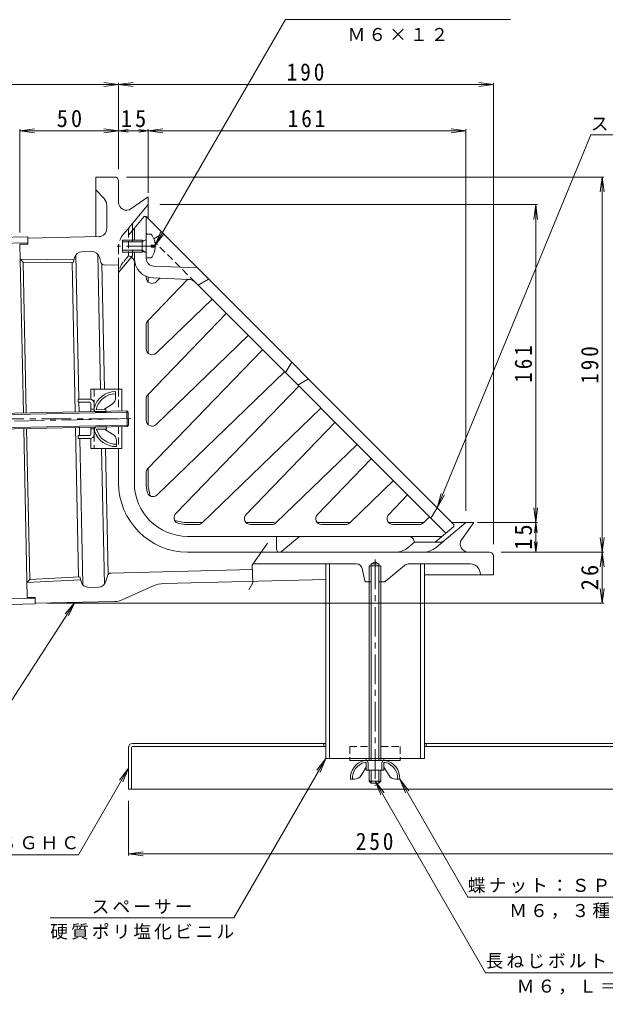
# Model space of a CAD drawing. Units: millimetres, scale not verified. Extents: x -790 to 782, y -582 to 568.
# Drawn here: x -568 to -270.9, y -458.5 to 35.3 of the extents above; entities that cross this region are included whole.
import ezdxf

# ---------------------------------------------------------------- set-up
doc = ezdxf.new("R2010")
doc.units = ezdxf.units.MM
doc.header["$LTSCALE"] = 3
doc.linetypes.add('CHAIN1', pattern=[8, 5, -1, 1, -1])
doc.linetypes.add('DASHED1', pattern=[1.8, 1.2, -0.6])
for name, color, linetype, lineweight in [('3-0', 4, 'Continuous', 9), ('3-2', 6, 'Continuous', 9), ('3-3', 4, 'Continuous', 9), ('3-4', 7, 'Continuous', 9), ('3-5', 7, 'Continuous', 9), ('3-6', 6, 'Continuous', 9), ('3-A', 2, 'Continuous', 9), ('3-B', 3, 'Continuous', 9), ('3-D', 7, 'Continuous', 9)]:
    doc.layers.add(name, color=color, linetype=linetype, lineweight=lineweight)
doc.styles.add('ＭＳ ゴシック', font='')
doc.styles.get('ＭＳ ゴシック').set_extended_font_data('MS Gothic')

msp = doc.modelspace()

# ---------------------------------------------------------------- linework, layer by layer
at = {"layer": '3-0'}
for p, q in [((-519.739, -44.444), (-529.239, -44.444)), ((-529.239, -74.683), (-529.239, -44.444)), ((-517.739, -57.263), (-517.739, -46.444)), ((-525.082, -55.401), (-529.239, -50.944)), ((-523.739, -70.651), (-523.739, -58.811)), ((-511.445, -60.54), (-502.739, -54.444)), ((-510.739, -67.978), (-502.739, -58.444)), ((-502.739, -65.444), (-502.739, -54.444)), ((-510.739, -77.314), (-510.739, -67.978)), ((-567.739, -78.467), (-565.998, -163.949)), ((-527.657, -74.65), (-563.801, -75.386)), ((-537.84, -156.967), (-539.33, -83.829)), ((-531.378, -82.228), (-536.286, -82.328)), ((-526.94, -151.967), (-528.333, -83.54)), ((-510.739, -84.444), (-510.739, -81.574)), ((-567.584, -86.051), (-540.328, -86.347)), ((-566.075, -87.545), (-567.584, -86.051)), ((-566.075, -87.545), (-540.689, -87.821)), ((-566.075, -87.545), (-564.52, -163.919)), ((-539.709, -163.414), (-541.249, -87.815)), ((-540.689, -87.821), (-540.09, -85.375)), ((-526.663, -87.682), (-527.473, -85.05)), ((-524.939, -151.967), (-526.233, -88.437)), ((-510.739, -84.444), (-517.739, -92.786)), ((-524.711, -89.093), (-517.739, -88.951)), ((-517.739, -88.951), (-517.739, -151.967)), ((-502.739, -97.57), (-502.739, -95.134)), ((-502.739, -133.709), (-502.739, -117.108)), ((-502.739, -169.847), (-502.739, -154.694)), ((-537.71, -163.373), (-537.808, -158.567)), ((-565.835, -171.948), (-564.094, -257.43)), ((-564.357, -171.918), (-562.802, -248.292)), ((-538.007, -247.011), (-539.546, -171.412)), ((-537.465, -175.367), (-537.547, -171.372)), ((-535.927, -250.916), (-537.433, -176.967)), ((-524.928, -250.757), (-526.329, -181.967)), ((-523.029, -245.773), (-524.328, -181.967)), ((-517.739, -181.967), (-517.739, -199.444)), ((-502.739, -199.444), (-502.739, -191.954)), ((-475.248, -219.444), (-482.739, -219.444)), ((-439.115, -219.444), (-453.142, -219.444)), ((-417.004, -219.444), (-400.403, -219.444)), ((-380.865, -219.444), (-362.98, -219.444)), ((-356.827, -232.104), (-341.739, -219.444)), ((-348.739, -219.444), (-337.739, -219.444)), ((-343.835, -228.15), (-337.739, -219.444)), ((-437.615, -226.444), (-437.615, -232.978)), ((-426.081, -226.444), (-435.206, -234.101)), ((-367.739, -229.444), (-370.909, -232.104)), ((-354.748, -229.444), (-367.739, -229.444)), ((-329.739, -234.444), (-482.739, -234.444)), ((-327.739, -236.444), (-327.739, -245.944)), ((-397.145, -240.444), (-449.588, -240.444)), ((-389.739, -240.444), (-385.739, -240.444)), ((-385.739, -240.444), (-387.739, -239.289)), ((-385.739, -241.444), (-385.739, -240.444)), ((-382.599, -249.327), (-372.85, -241.145)), ((-339.412, -240.444), (-370.921, -240.444)), ((-524.13, -249.214), (-523.425, -246.542)), ((-449.98, -243.214), (-521.543, -245.053)), ((-392.826, -249.052), (-394.217, -242.793)), ((-362.739, -245.944), (-327.739, -245.944)), ((-334.492, -244.549), (-334.239, -245.944)), ((-564.249, -249.847), (-562.802, -248.292)), ((-564.249, -249.847), (-537.027, -248.441)), ((-562.802, -248.292), (-537.448, -246.982)), ((-537.448, -246.982), (-536.75, -249.402)), ((-500.502, -251.693), (-515.871, -258.642)), ((-412.739, -248.259), (-494.707, -250.366)), ((-392.338, -249.444), (-389.739, -249.444)), ((-385.739, -249.444), (-382.921, -249.444)), ((-527.916, -252.192), (-532.825, -252.292)), ((-564.094, -257.43), (-560.095, -257.349)), ((-560.034, -260.348), (-560.095, -257.349)), ((-519.788, -259.528), (-560.034, -260.348))]:
    msp.add_line(p, q, dxfattribs=at)
at = {"layer": '3-0', "linetype": 'DASHED1'}
for p, q in [((-515.399, -73.532), (-510.739, -67.978)), ((-512.739, -71.453), (-512.739, -84.444)), ((-517.739, -79.96), (-517.739, -88.951)), ((-512.739, -84.444), (-515.399, -87.614))]:
    msp.add_line(p, q, dxfattribs=at)
at = {"layer": '3-0', "linetype": 'CHAIN1'}
for p, q in [((-498.708, -79.444), (-518.529, -79.444)), ((-738.436, -171.462), (-511.45, -166.839)), ((-517.739, -166.967), (-582.752, -166.967)), ((-387.739, -238.26), (-387.739, -352.763))]:
    msp.add_line(p, q, dxfattribs=at)
at = {"layer": '3-0'}
for points in [[(-567.739, -78.467), (-563.74, -78.386), (-563.801, -75.386)], [(-389.739, -241.444), (-389.739, -240.444), (-387.739, -239.289)]]:
    msp.add_lwpolyline(points, dxfattribs=at)
for centre, radius, start, end in [((-519.739, -46.444), 2, 0, 90), ((-528.739, -58.811), 5, 0, 43.00027), ((-513.739, -57.263), 4, 180, 305.00014), ((-527.739, -70.651), 4, 271.16661, 0), ((-536.205, -86.327), 4, 91.1666, 166.23476), ((-531.296, -86.227), 4, 17.11214, 91.1666), ((-524.751, -87.094), 2, 197.11172, 271.16704), ((-482.739, -199.444), 35, 180, 270), ((-482.739, -199.444), 20, 180, 199.25224), ((-482.739, -199.444), 20, 250.74802, 270), ((-439.115, -220.944), 1.5, 51.43167, 90), ((-377.337, -224.444), 10, 270, 310.00006), ((-363.255, -224.444), 10, 270, 309.99991), ((-354.748, -226.444), 3, 270, 309.99988), ((-340.558, -230.444), 4, 144.99966, 270), ((-436.149, -232.978), 1.466, 180, 309.99966), ((-329.739, -236.444), 2, 0, 90), ((-397.145, -243.444), 3, 12.52844, 90), ((-370.921, -243.444), 3, 90, 129.99988), ((-339.412, -245.444), 5, 10.30489, 90), ((-521.492, -247.052), 2, 91.47194, 165.22124), ((-532.907, -248.293), 4, 196.09807, 271.16705), ((-527.998, -248.193), 4, 271.16661, 345.22124), ((-494.322, -265.361), 15, 91.47188, 114.33066), ((-392.338, -248.944), 0.5, 192.5282, 270), ((-382.921, -248.944), 0.5, 270, 309.9993), ((-519.991, -249.53), 10, 271.16652, 294.33054)]:
    msp.add_arc(centre, radius, start, end, dxfattribs=at)
at = {"layer": '3-0', "linetype": 'DASHED1'}
for centre, radius, start in [((-507.739, -79.96), 10, 139.99985), ((-509.739, -71.453), 3, 139.99997), ((-507.739, -94.042), 10, 140.00005)]:
    msp.add_arc(centre, radius, start, 180, dxfattribs=at)
at = {"layer": '3-2'}
for p, q in [((-504.739, -64.444), (-510.739, -71.594)), ((-504.739, -64.444), (-503.739, -64.444)), ((-503.739, -64.444), (-503.739, -85.595)), ((-503.739, -64.444), (-347.739, -220.444)), ((-509.739, -76.444), (-509.739, -70.403)), ((-509.739, -199.444), (-509.739, -82.444)), ((-499.893, -89.592), (-477.739, -90.444)), ((-503.739, -95.334), (-503.739, -94.76)), ((-502.897, -117.271), (-482.607, -96.261)), ((-482.277, -96.274), (-500.123, -95.587)), ((-498.655, -97.492), (-496.815, -95.715)), ((-478.934, -97.735), (-351.809, -224.859)), ((-477.385, -99.283), (-472.082, -96.101)), ((-498.655, -133.631), (-470.361, -106.307)), ((-502.897, -154.694), (-463.142, -113.527)), ((-503.739, -131.473), (-503.739, -119.355)), ((-498.655, -169.769), (-451.976, -124.692)), ((-502.897, -192.117), (-444.757, -131.911)), ((-429.981, -138.201), (-433.163, -143.505)), ((-433.591, -143.077), (-498.228, -205.497)), ((-421.496, -146.687), (-426.8, -149.869)), ((-426.372, -150.296), (-488.791, -214.934)), ((-503.739, -167.611), (-503.739, -156.778)), ((-475.412, -219.602), (-415.206, -161.462)), ((-453.064, -215.36), (-407.987, -168.681)), ((-437.989, -219.602), (-396.821, -179.847)), ((-416.925, -215.36), (-389.602, -187.066)), ((-503.739, -199.444), (-503.739, -194.201)), ((-400.566, -219.602), (-378.437, -198.231)), ((-380.787, -215.36), (-371.217, -205.451)), ((-356.224, -211.959), (-359.406, -217.262)), ((-363.143, -219.602), (-360.052, -216.616)), ((-477.496, -220.444), (-482.739, -220.444)), ((-440.073, -220.444), (-450.906, -220.444)), ((-402.65, -220.444), (-414.767, -220.444)), ((-365.227, -220.444), (-378.629, -220.444)), ((-347.739, -221.444), (-357.273, -229.444)), ((-347.739, -221.444), (-347.739, -220.444)), ((-353.698, -226.444), (-482.739, -226.444)), ((-368.055, -228.495), (-367.739, -229.444))]:
    msp.add_line(p, q, dxfattribs=at)
at = {"layer": '3-2', "linetype": 'DASHED1'}
for p, q in [((-510.739, -71.594), (-512.739, -73.978)), ((-503.224, -73.444), (-503.739, -72.929)), ((-499.867, -75.697), (-495.254, -72.929)), ((-478.934, -97.735), (-499.372, -77.296)), ((-511.79, -84.76), (-512.739, -84.444))]:
    msp.add_line(p, q, dxfattribs=at)
msp.add_arc((-512.739, -87.606), 3, 59.60564, 71.56497, dxfattribs=at)
at = {"layer": '3-2'}
for centre, radius, start, end in [((-512.739, -87.606), 3, 0, 59.60564), ((-499.739, -85.595), 10, 180, 267.79723), ((-499.739, -85.595), 4, 180, 267.79723), ((-500.739, -95.334), 3, 180.00017, 313.99998), ((-482.469, -101.27), 5, 44.9998, 87.79738), ((-500.739, -119.355), 3, 136.00002, 179.9995), ((-500.739, -131.473), 3, 180.00017, 313.99998), ((-500.739, -156.778), 3, 136.00002, 179.99966), ((-500.739, -167.611), 3, 179.99983, 313.99997), ((-500.739, -194.201), 3, 136.00002, 179.9995), ((-482.739, -199.444), 27, 180, 270), ((-482.739, -199.444), 21, 180, 192.49577), ((-500.312, -203.339), 3, 192.49617, 313.99998), ((-486.633, -217.017), 3, 136.00002, 227.37724), ((-450.906, -217.444), 3, 136.00003, 270.00017), ((-414.767, -217.444), 3, 136.00002, 269.99983), ((-378.629, -217.444), 3, 136.00002, 269.99983), ((-486.633, -217.017), 3, 227.43398, 257.50409), ((-482.739, -199.444), 21, 257.50401, 270), ((-477.496, -217.444), 3, 270.0005, 313.99998), ((-440.073, -217.444), 3, 270.00034, 313.99998), ((-402.65, -217.444), 3, 270.0005, 313.99998), ((-365.227, -217.444), 3, 270, 313.99974), ((-370.901, -229.444), 3, 18.43503, 90)]:
    msp.add_arc(centre, radius, start, end, dxfattribs=at)
at = {"layer": '3-3'}
for p, q in [((-658.683, -76.672), (-563.753, -74.739)), ((-658.622, -79.672), (-563.692, -77.739)), ((-563.74, -75.387), (-563.753, -74.739)), ((-654.957, -259.634), (-560.088, -257.702)), ((-654.896, -262.634), (-560.027, -260.702)), ((-560.027, -260.702), (-560.034, -260.348)), ((-400.489, -338.944), (-400.489, -339.944)), ((-400.489, -339.944), (-374.989, -339.944)), ((-392.239, -338.944), (-392.239, -339.944)), ((-383.239, -338.944), (-383.239, -339.944)), ((-374.989, -338.944), (-374.989, -339.944))]:
    msp.add_line(p, q, dxfattribs=at)
at = {"layer": '3-3', "linetype": 'DASHED1'}
for p, q in [((-400.489, -332.944), (-400.489, -338.944)), ((-400.489, -332.944), (-390.739, -332.944)), ((-384.739, -332.944), (-374.989, -332.944)), ((-374.989, -332.944), (-374.989, -338.944))]:
    msp.add_line(p, q, dxfattribs=at)
at = {"layer": '3-4'}
for p, q in [((-667.739, 2.44), (-517.739, 2.44)), ((-517.739, 2.44), (-525.175, 3.419)), ((-517.739, 2.44), (-525.175, 1.461)), ((-517.739, 2.44), (-510.303, 3.419)), ((-517.739, 3.34), (-517.739, -40.444)), ((-517.739, 2.44), (-327.739, 2.44)), ((-517.739, 2.44), (-510.303, 1.461)), ((-327.739, 2.44), (-335.175, 3.419)), ((-327.739, 2.44), (-335.175, 1.461)), ((-327.739, 3.34), (-327.739, -230.444)), ((-567.739, -21.079), (-560.303, -20.1)), ((-567.739, -20.179), (-567.739, -72.467)), ((-567.739, -21.079), (-502.739, -21.079)), ((-567.739, -21.079), (-560.303, -22.057)), ((-517.739, -21.079), (-525.175, -20.1)), ((-517.739, -21.079), (-525.175, -22.057)), ((-517.739, -21.079), (-512.956, -20.449)), ((-517.739, -21.079), (-512.956, -21.708)), ((-502.739, -21.079), (-507.522, -20.449)), ((-502.739, -21.079), (-507.522, -21.708)), ((-502.739, -21.079), (-495.303, -20.1)), ((-502.739, -20.179), (-502.739, -52.444)), ((-502.739, -21.079), (-341.739, -21.079)), ((-502.739, -21.079), (-495.303, -22.057)), ((-341.739, -21.079), (-349.175, -20.1)), ((-341.739, -21.079), (-349.175, -22.057)), ((-341.739, -20.179), (-341.739, -213.444)), ((-271.725, -44.444), (-513.739, -44.444)), ((-272.625, -44.444), (-273.604, -51.88)), ((-272.625, -234.444), (-272.625, -44.444)), ((-272.625, -44.444), (-271.646, -51.88)), ((-305.387, -58.444), (-496.739, -58.444)), ((-306.287, -58.444), (-307.266, -65.88)), ((-306.287, -219.444), (-306.287, -58.444)), ((-306.287, -58.444), (-305.308, -65.88)), ((-306.287, -219.444), (-307.266, -212.008)), ((-306.287, -219.444), (-305.308, -212.008)), ((-305.387, -219.444), (-335.739, -219.444)), ((-306.287, -219.444), (-306.97, -224.629)), ((-306.287, -234.444), (-306.287, -219.444)), ((-306.287, -219.444), (-305.605, -224.629)), ((-272.625, -234.444), (-273.604, -227.008)), ((-272.625, -234.444), (-271.646, -227.008)), ((-306.287, -234.444), (-306.97, -229.258)), ((-306.287, -234.444), (-305.605, -229.258)), ((-271.725, -234.444), (-323.739, -234.444)), ((-272.625, -234.444), (-273.604, -241.88)), ((-272.625, -260.348), (-272.625, -234.444)), ((-272.625, -234.444), (-271.646, -241.88)), ((-272.625, -260.348), (-273.604, -252.912)), ((-272.625, -260.348), (-271.646, -252.912)), ((-271.725, -260.348), (-554.034, -260.348)), ((-512.739, -388.166), (-512.739, -360.444)), ((-512.739, -387.266), (-505.303, -386.287)), ((-512.739, -387.266), (-262.739, -387.266)), ((-512.739, -387.266), (-505.303, -388.245))]:
    msp.add_line(p, q, dxfattribs=at)
at = {"layer": '3-4', "color": 6}
for p, q in [((-516.139, -151.967), (-531.739, -151.967)), ((-531.739, -157.028), (-531.739, -151.967)), ((-516.139, -151.967), (-516.139, -162.934)), ((-538.139, -158.567), (-538.139, -156.967)), ((-532.239, -156.967), (-538.139, -156.967)), ((-532.239, -158.567), (-538.139, -158.567)), ((-531.739, -163.252), (-531.739, -159.067)), ((-530.139, -161.967), (-531.739, -161.967)), ((-530.139, -159.067), (-530.139, -163.219)), ((-531.739, -174.867), (-531.739, -171.253)), ((-530.139, -171.967), (-531.739, -171.967)), ((-530.139, -171.221), (-530.139, -174.867)), ((-516.139, -170.936), (-516.139, -181.967)), ((-538.139, -175.367), (-538.139, -176.967)), ((-532.239, -175.367), (-538.139, -175.367)), ((-532.239, -176.967), (-538.139, -176.967))]:
    msp.add_line(p, q, dxfattribs=at)
at = {"layer": '3-4', "color": 6, "linetype": 'DASHED1'}
for p, q in [((-530.139, -151.967), (-530.139, -159.067)), ((-517.739, -151.967), (-517.739, -162.966)), ((-517.739, -170.968), (-517.739, -181.967)), ((-530.139, -174.867), (-530.139, -181.967))]:
    msp.add_line(p, q, dxfattribs=at)
at = {"layer": '3-4', "color": 6}
msp.add_lwpolyline([(-516.139, -181.967), (-531.739, -181.967), (-531.739, -176.907)], dxfattribs=at)
for centre, radius, start, end in [((-532.239, -159.067), 2.1, 0, 90), ((-532.239, -159.067), 0.5, 0, 90), ((-532.239, -174.867), 0.5, 270, 0), ((-532.239, -174.867), 2.1, 270, 0)]:
    msp.add_arc(centre, radius, start, end, dxfattribs=at)
at = {"layer": '3-5'}
for p, q in [((-499.15, -78.965), (-433.155, 35.342)), ((-433.155, 35.342), (-319.155, 35.342)), ((-278.397, -23.092), (-153.897, -23.092)), ((-499.15, -78.965), (-496.28, -72.036)), ((-499.15, -78.965), (-494.585, -73.015)), ((-356.224, -211.959), (-352.486, -205.457)), ((-539.911, -259.938), (-544.773, -265.649)), ((-412.739, -338.944), (-459.358, -419.69)), ((-412.739, -338.944), (-417.305, -344.894)), ((-412.739, -338.944), (-415.609, -345.873)), ((-512.739, -343.944), (-538.007, -387.71)), ((-512.739, -343.944), (-517.305, -349.894)), ((-512.739, -343.944), (-515.609, -350.873)), ((-387.739, -350.444), (-331.697, -447.51)), ((-387.739, -350.444), (-383.173, -356.394)), ((-387.739, -350.444), (-384.869, -357.373)), ((-375.239, -349.444), (-340.709, -409.251)), ((-375.239, -349.444), (-370.673, -355.394)), ((-375.239, -349.444), (-372.369, -356.373)), ((-631.007, -387.71), (-538.007, -387.71)), ((-340.709, -409.251), (-247.709, -409.251)), ((-552.358, -419.69), (-459.358, -419.69)), ((-331.697, -447.51), (-207.197, -447.51))]:
    msp.add_line(p, q, dxfattribs=at)
for points in [[(-278.397, -23.092), (-356.224, -211.959), (-354.296, -204.711)], [(-595.618, -346.007), (-539.911, -259.938), (-543.129, -266.713)]]:
    msp.add_lwpolyline(points, dxfattribs=at)
at = {"layer": '3-6'}
for p, q in [((-412.739, -240.444), (-412.739, -338.944)), ((-410.739, -240.444), (-410.739, -338.944)), ((-364.739, -240.444), (-364.739, -338.944)), ((-362.739, -240.444), (-362.739, -338.944)), ((-412.739, -338.944), (-362.739, -338.944))]:
    msp.add_line(p, q, dxfattribs=at)
at = {"layer": '3-A'}
for p, q in [((-501.139, -73.444), (-503.739, -73.444)), ((-515.739, -76.444), (-515.739, -82.444)), ((-505.739, -76.444), (-515.739, -76.444)), ((-505.739, -77.314), (-515.739, -77.314)), ((-505.739, -77.314), (-503.866, -76.262)), ((-505.739, -76.444), (-504.975, -76.885)), ((-505.739, -76.444), (-505.739, -82.444)), ((-501.139, -79.923), (-501.139, -78.965)), ((-499.15, -78.965), (-501.139, -78.965)), ((-505.739, -81.574), (-515.739, -81.574)), ((-505.739, -82.444), (-515.739, -82.444)), ((-505.739, -81.574), (-503.866, -82.626)), ((-505.739, -82.444), (-504.975, -82.003)), ((-499.15, -79.923), (-501.139, -79.923)), ((-501.139, -85.444), (-503.739, -85.444)), ((-519.258, -156.01), (-519.319, -152.998)), ((-661.239, -165.889), (-513.552, -162.881)), ((-530.113, -163.218), (-530.15, -161.421)), ((-524.135, -162.098), (-528.934, -162.196)), ((-521.056, -159.431), (-525.135, -162.119)), ((-524.1, -163.796), (-524.135, -162.098)), ((-513.552, -162.881), (-513.39, -170.88)), ((-661.239, -166.589), (-512.838, -163.567)), ((-524.11, -163.298), (-528.91, -163.396)), ((-661.239, -173.191), (-512.704, -170.166)), ((-661.239, -173.891), (-513.39, -170.88)), ((-529.914, -173.019), (-529.95, -171.217)), ((-523.956, -170.897), (-528.755, -170.994)), ((-523.931, -172.096), (-528.73, -172.194)), ((-520.746, -174.636), (-524.931, -172.117)), ((-523.931, -172.096), (-523.966, -170.395)), ((-518.81, -177.981), (-518.749, -180.993)), ((-390.739, -241.444), (-384.739, -241.444)), ((-390.739, -241.444), (-390.739, -339.944)), ((-389.739, -241.444), (-389.739, -339.944)), ((-385.739, -241.444), (-385.739, -339.944)), ((-384.739, -241.444), (-384.739, -339.944)), ((-394.843, -347.576), (-392.239, -343.444)), ((-392.439, -340.944), (-392.924, -340.944)), ((-392.239, -344.944), (-392.239, -341.144)), ((-392.239, -344.944), (-383.239, -344.944)), ((-391.239, -341.144), (-391.239, -344.944)), ((-390.739, -344.944), (-390.739, -350.444)), ((-389.739, -344.944), (-389.739, -351.444)), ((-385.739, -344.944), (-385.739, -351.444)), ((-384.739, -344.944), (-384.739, -350.444)), ((-384.239, -341.144), (-384.239, -344.944)), ((-383.239, -344.944), (-383.239, -341.144)), ((-380.635, -347.576), (-383.239, -343.444)), ((-383.039, -340.944), (-382.553, -340.944)), ((-398.227, -349.444), (-400.239, -349.444)), ((-390.739, -350.444), (-384.739, -350.444)), ((-377.251, -349.444), (-375.239, -349.444))]:
    msp.add_line(p, q, dxfattribs=at)
for points in [[(-513.552, -162.881), (-512.838, -163.567), (-512.704, -170.166), (-513.39, -170.88)], [(-390.739, -350.444), (-389.739, -351.444), (-385.739, -351.444), (-384.739, -350.444)]]:
    msp.add_lwpolyline(points, dxfattribs=at)
for centre, radius, start, end in [((-509.139, -79.444), 10, 2.74562, 36.86987), ((-503.989, -76.044), 0.25, 299.32918, 0), ((-503.989, -82.844), 0.25, 0, 60.67082), ((-509.139, -79.444), 10, 323.13013, 357.25438), ((-519.05, -164.52), 11.525, 91.34062, 164.39908), ((-519.05, -164.52), 10.325, 91.34062, 166.57605), ((-523.257, -156.091), 4, 303.38348, 1.16699), ((-528.934, -162.196), 1.2, 181.16699, 271.16699), ((-528.938, -161.996), 0.2, 219.43271, 271.16699), ((-528.73, -172.194), 1.2, 91.16699, 181.16699), ((-528.726, -172.394), 0.2, 91.16699, 142.90128), ((-518.949, -169.47), 10.325, 195.75793, 270.99336), ((-518.949, -169.47), 11.525, 197.93491, 270.99336), ((-522.809, -178.063), 4, 1.16699, 58.9505), ((-391.003, -348.965), 9.248, 102.71823, 182.96507), ((-392.439, -341.144), 1.2, 0, 90), ((-383.039, -341.144), 1.2, 90, 180), ((-384.475, -348.965), 9.248, 357.03493, 77.28177), ((-391.003, -348.965), 8.248, 103.47058, 182.96507), ((-392.439, -341.144), 0.2, 0, 90), ((-383.039, -341.144), 0.2, 90, 180), ((-384.475, -348.965), 8.248, 357.03493, 76.52942), ((-398.227, -345.444), 4, 270, 327.78351), ((-377.251, -345.444), 4, 212.21649, 270)]:
    msp.add_arc(centre, radius, start, end, dxfattribs=at)
at = {"layer": '3-B'}
for p, q in [((-512.739, -333.444), (-512.739, -354.444)), ((-511.139, -333.444), (-511.139, -354.444)), ((-510.639, -331.344), (-412.739, -331.344)), ((-412.739, -332.944), (-510.639, -332.944)), ((-413.739, -331.344), (-413.739, -332.944)), ((-362.739, -331.344), (-264.839, -331.344)), ((-264.839, -332.944), (-362.739, -332.944)), ((-361.739, -331.344), (-361.739, -332.944)), ((-512.739, -354.444), (-262.739, -354.444))]:
    msp.add_line(p, q, dxfattribs=at)
for radius in [2.1, 0.5]:
    msp.add_arc((-510.639, -333.444), radius, 90, 180, dxfattribs=at)
at = {"layer": '3-D'}
msp.add_line((-442.317, -229.869), (-450.058, -241.128), dxfattribs=at)
msp.add_line((-442.317, -229.869), (-450.058, -241.128), dxfattribs=at)
msp.add_lwpolyline([(-450.058, -241.128), (-449.732, -249.924), (-451.686, -253.616)], dxfattribs=at)
msp.add_lwpolyline([(-450.058, -241.128), (-449.732, -249.924), (-451.686, -253.616)], dxfattribs=at)

# ---------------------------------------------------------------- texts
at = {"layer": '3-4', "color": 2, "char_height": 8.798, "attachment_point": 7, "style": 'ＭＳ ゴシック'}
for s, insert in [('\\T1.27;\\W0.9;190', (-432.489, 4.24)), ('\\T1.27;\\W0.95;50', (-549.114, -19.279)), ('\\T1.27;\\W0.95;15', (-516.614, -19.279)), ('\\T1.27;\\W0.9;161', (-431.989, -19.279)), ('\\T1.27;\\W0.9;250', (-397.489, -385.466))]:
    msp.add_mtext(s, dxfattribs=dict(at, insert=insert))
at = {"layer": '3-4', "color": 2, "char_height": 8.798, "attachment_point": 7, "rotation": 90, "style": 'ＭＳ ゴシック'}
for s, insert in [('\\T1.27;\\W0.9;161', (-308.087, -148.694)), ('\\T1.27;\\W0.9;190', (-274.425, -149.194)), ('\\T1.27;\\W0.95;15', (-308.087, -233.319)), ('\\T1.27;\\W0.95;26', (-274.425, -253.771))]:
    msp.add_mtext(s, dxfattribs=dict(at, insert=insert))
at = {"layer": '3-5', "char_height": 6.598, "attachment_point": 7, "style": 'ＭＳ ゴシック'}
for s, insert in [('\\T1.17;Ｍ６×１２', (-401.655, 24.342)), ('\\T1.17;ストレーナー：ＳＣＳ１３', (-278.397, -21.092)), ('\\T1.17;固定金具：ＳＧＨＣ', (-631.007, -385.71)), ('\\T1.17;蝶ナット：ＳＰＨＣ', (-340.709, -407.251)), ('\\T1.17;スペーサー', (-531.358, -417.69)), ('\\T1.17;Ｍ６，３種', (-319.709, -420.251)), ('\\T1.17;硬質ポリ塩化ビニル', (-552.358, -430.69)), ('\\T1.17;長ねじボルト：ＳＷＲＭ８', (-331.697, -445.51)), ('\\T1.17;Ｍ６，Ｌ＝Ｃ－１０', (-315.947, -458.51))]:
    msp.add_mtext(s, dxfattribs=dict(at, insert=insert))

doc.saveas('drawing.dxf')
